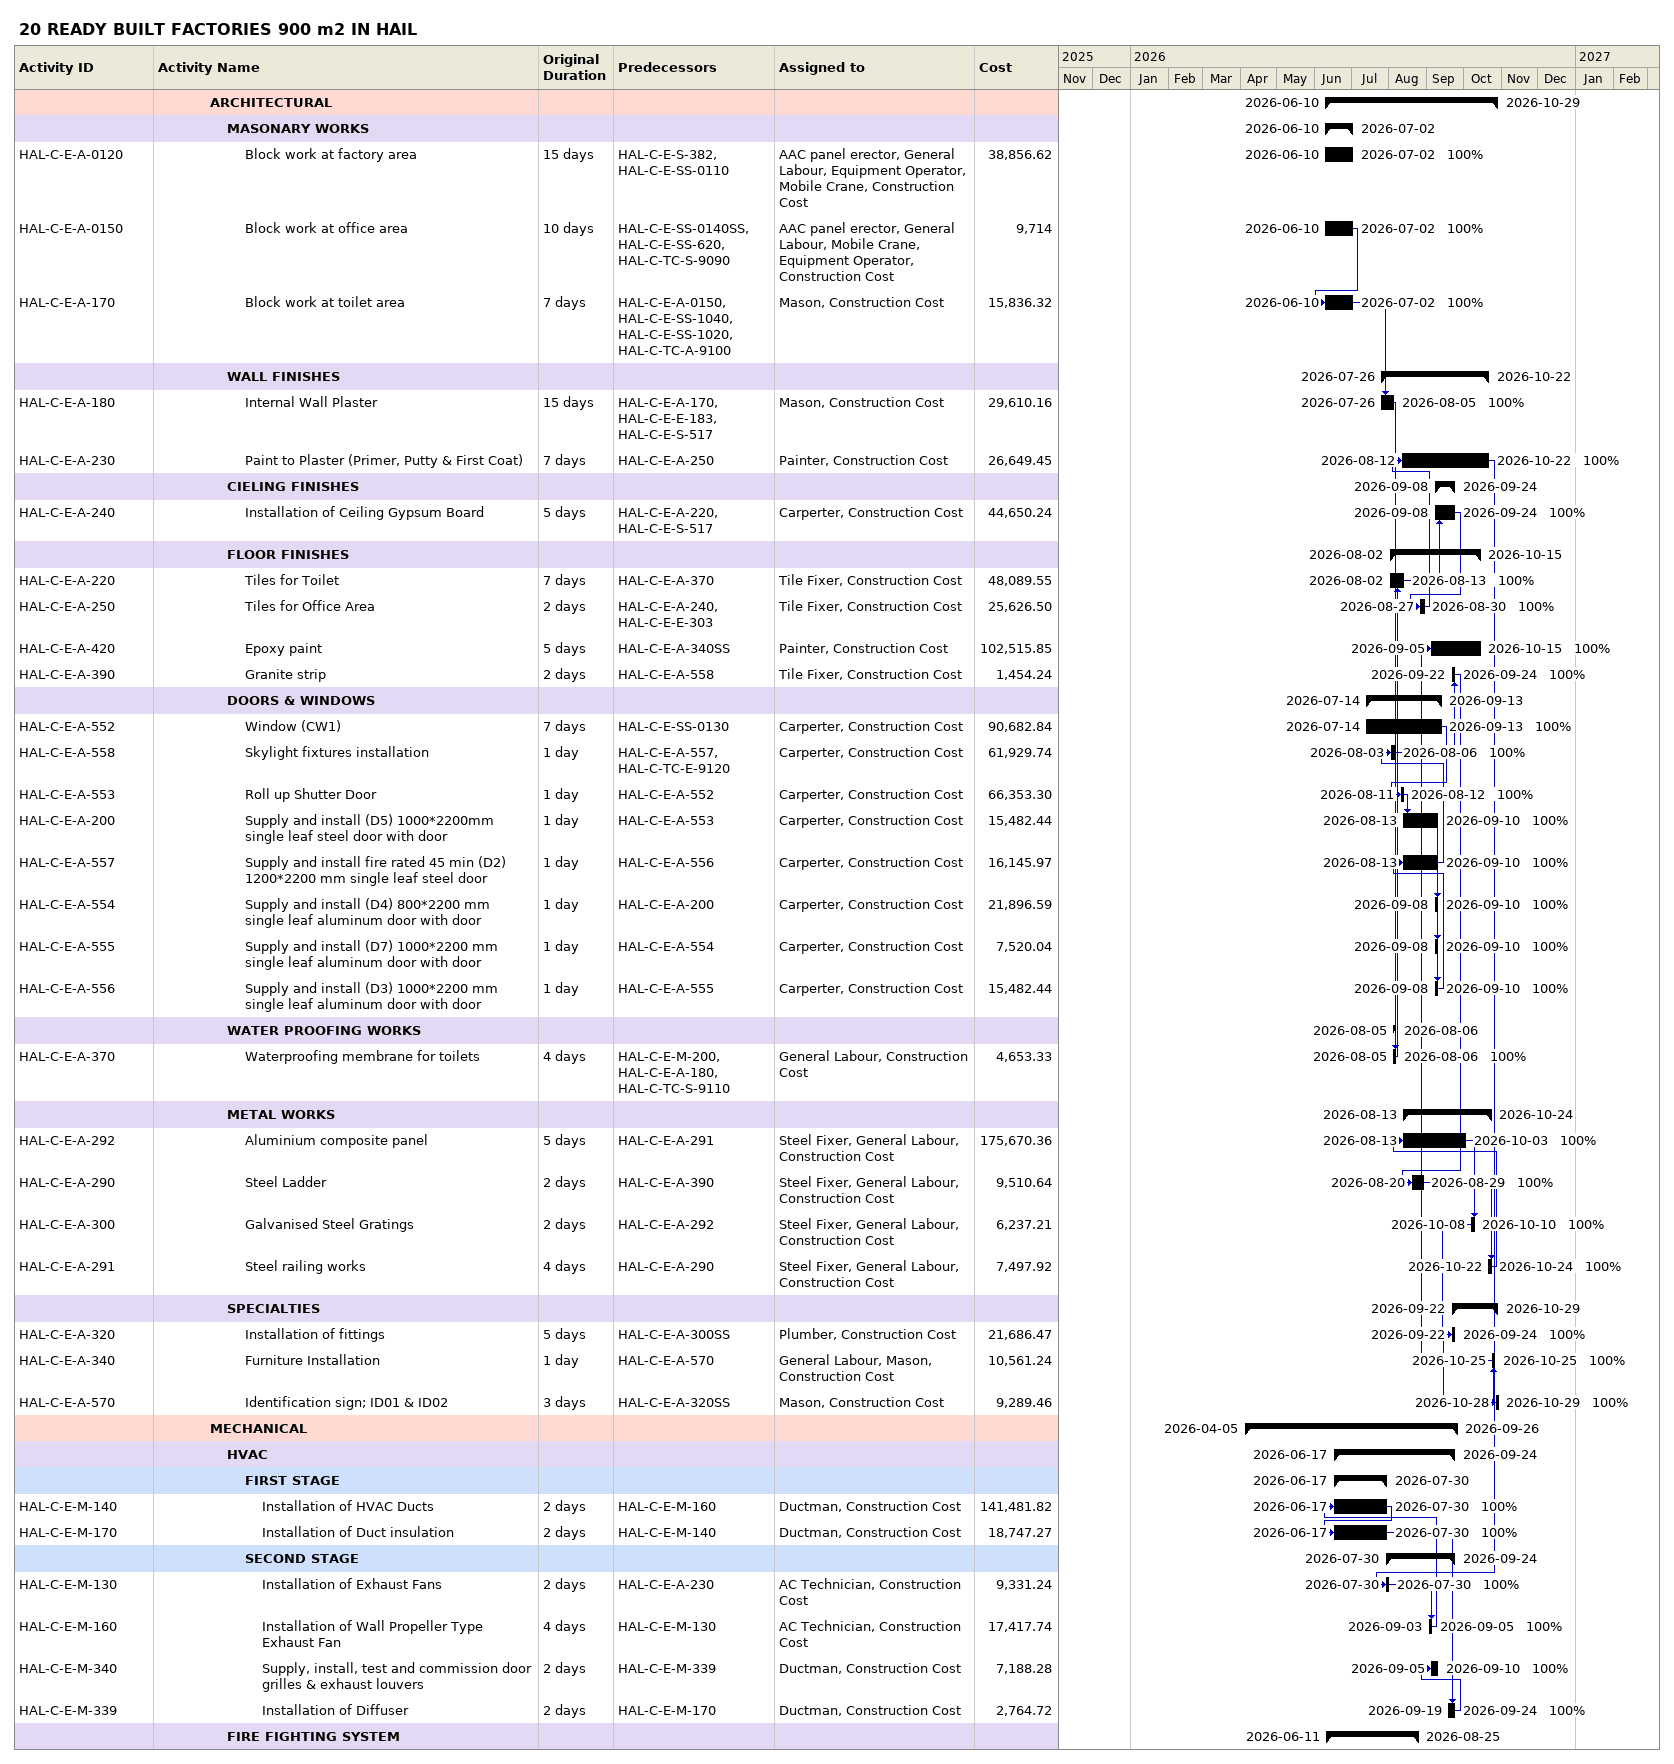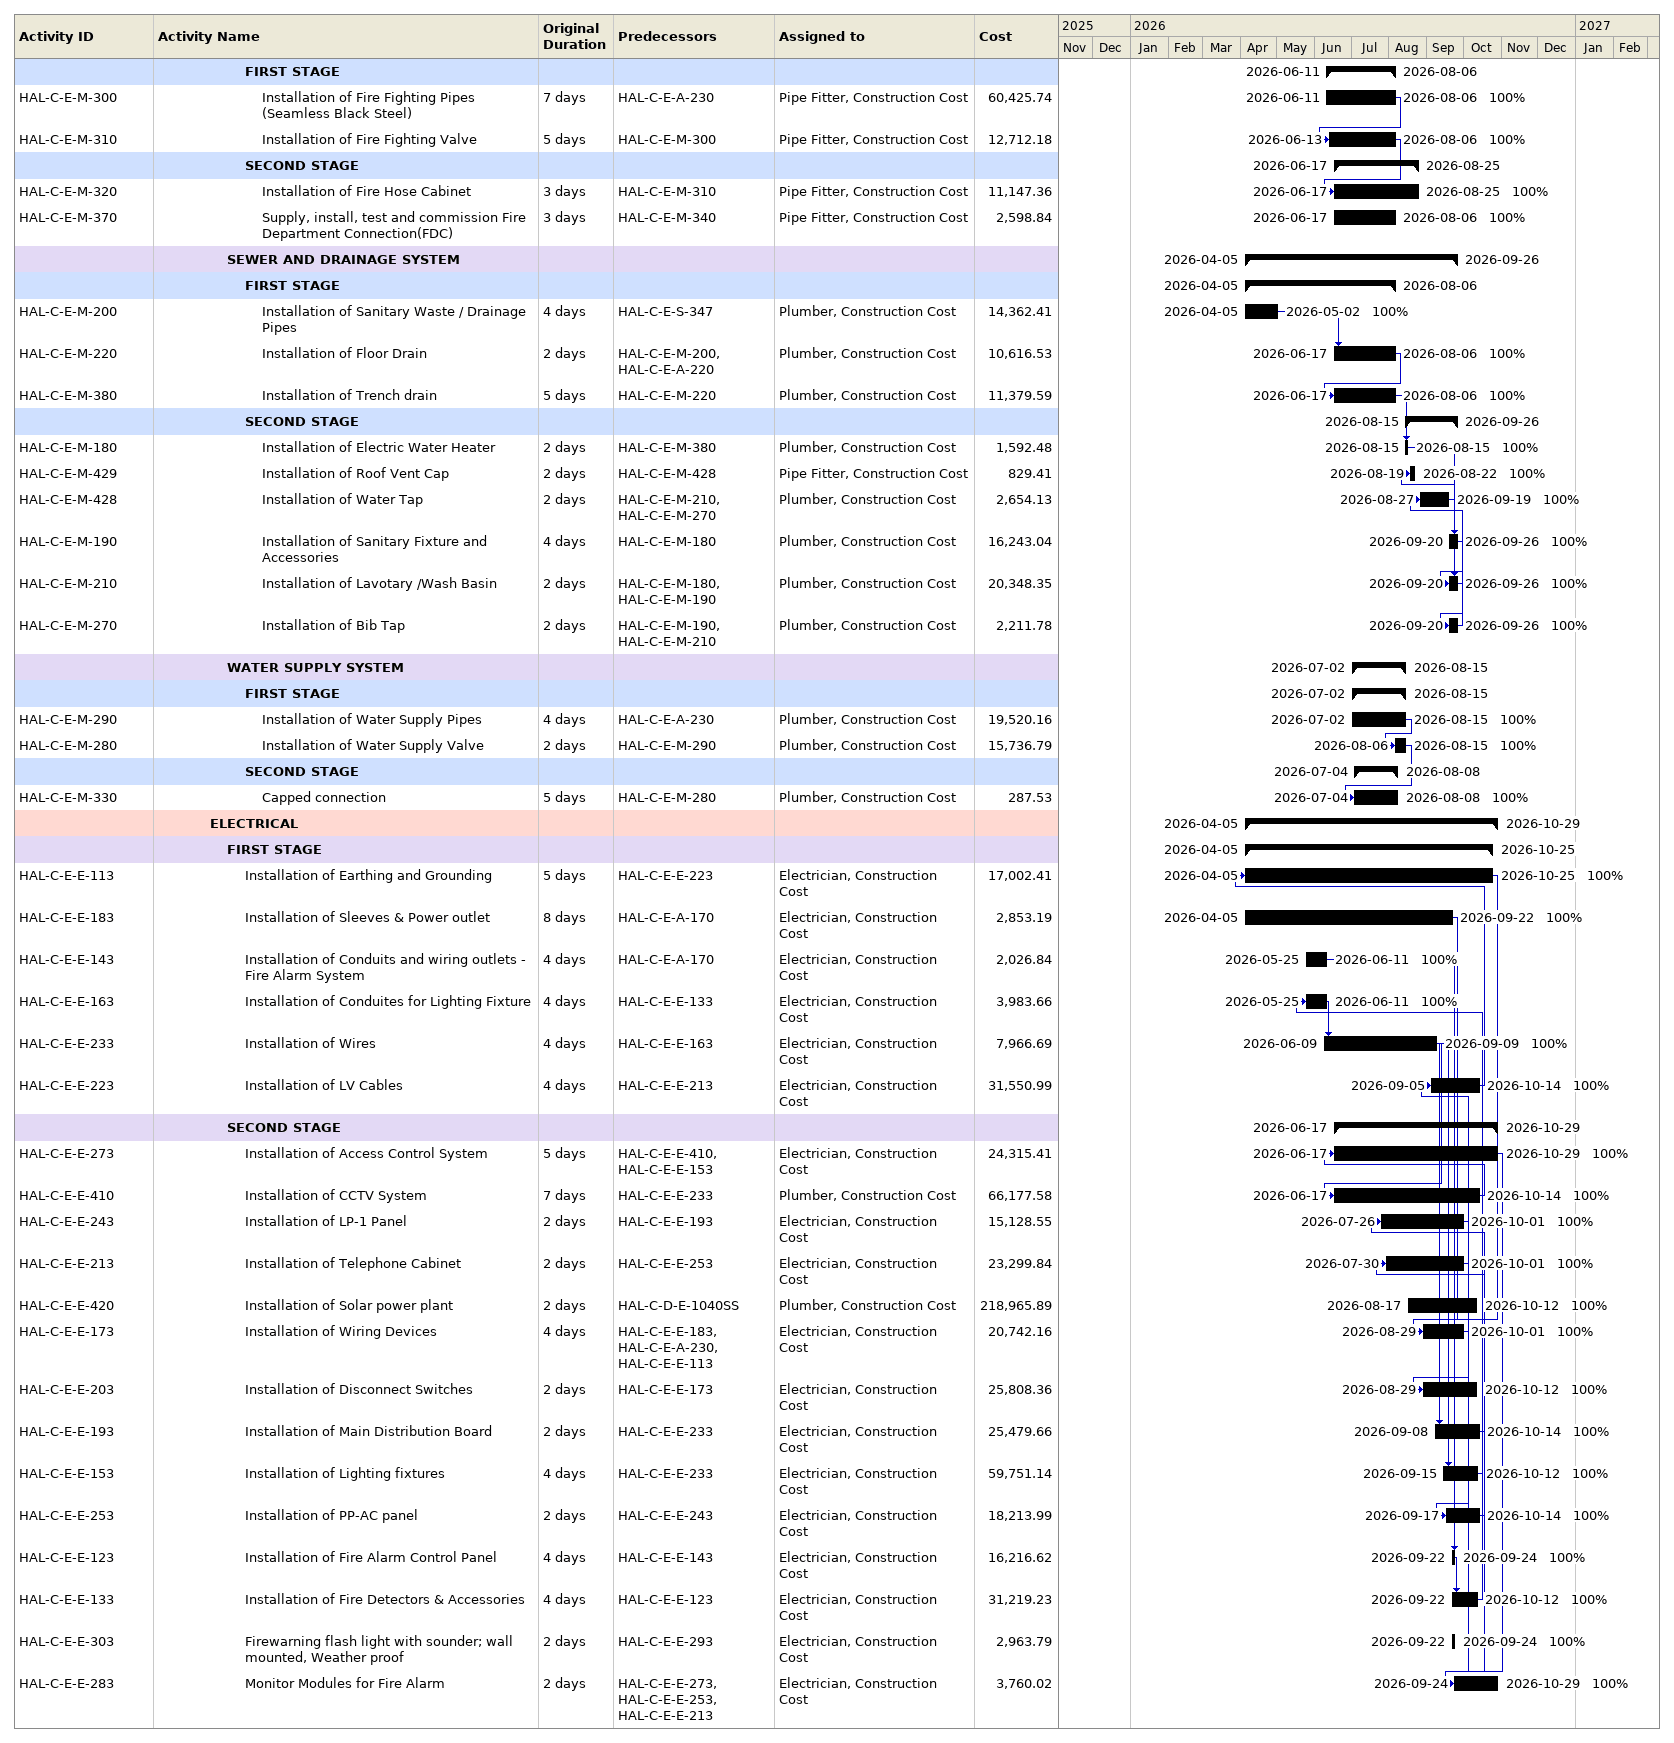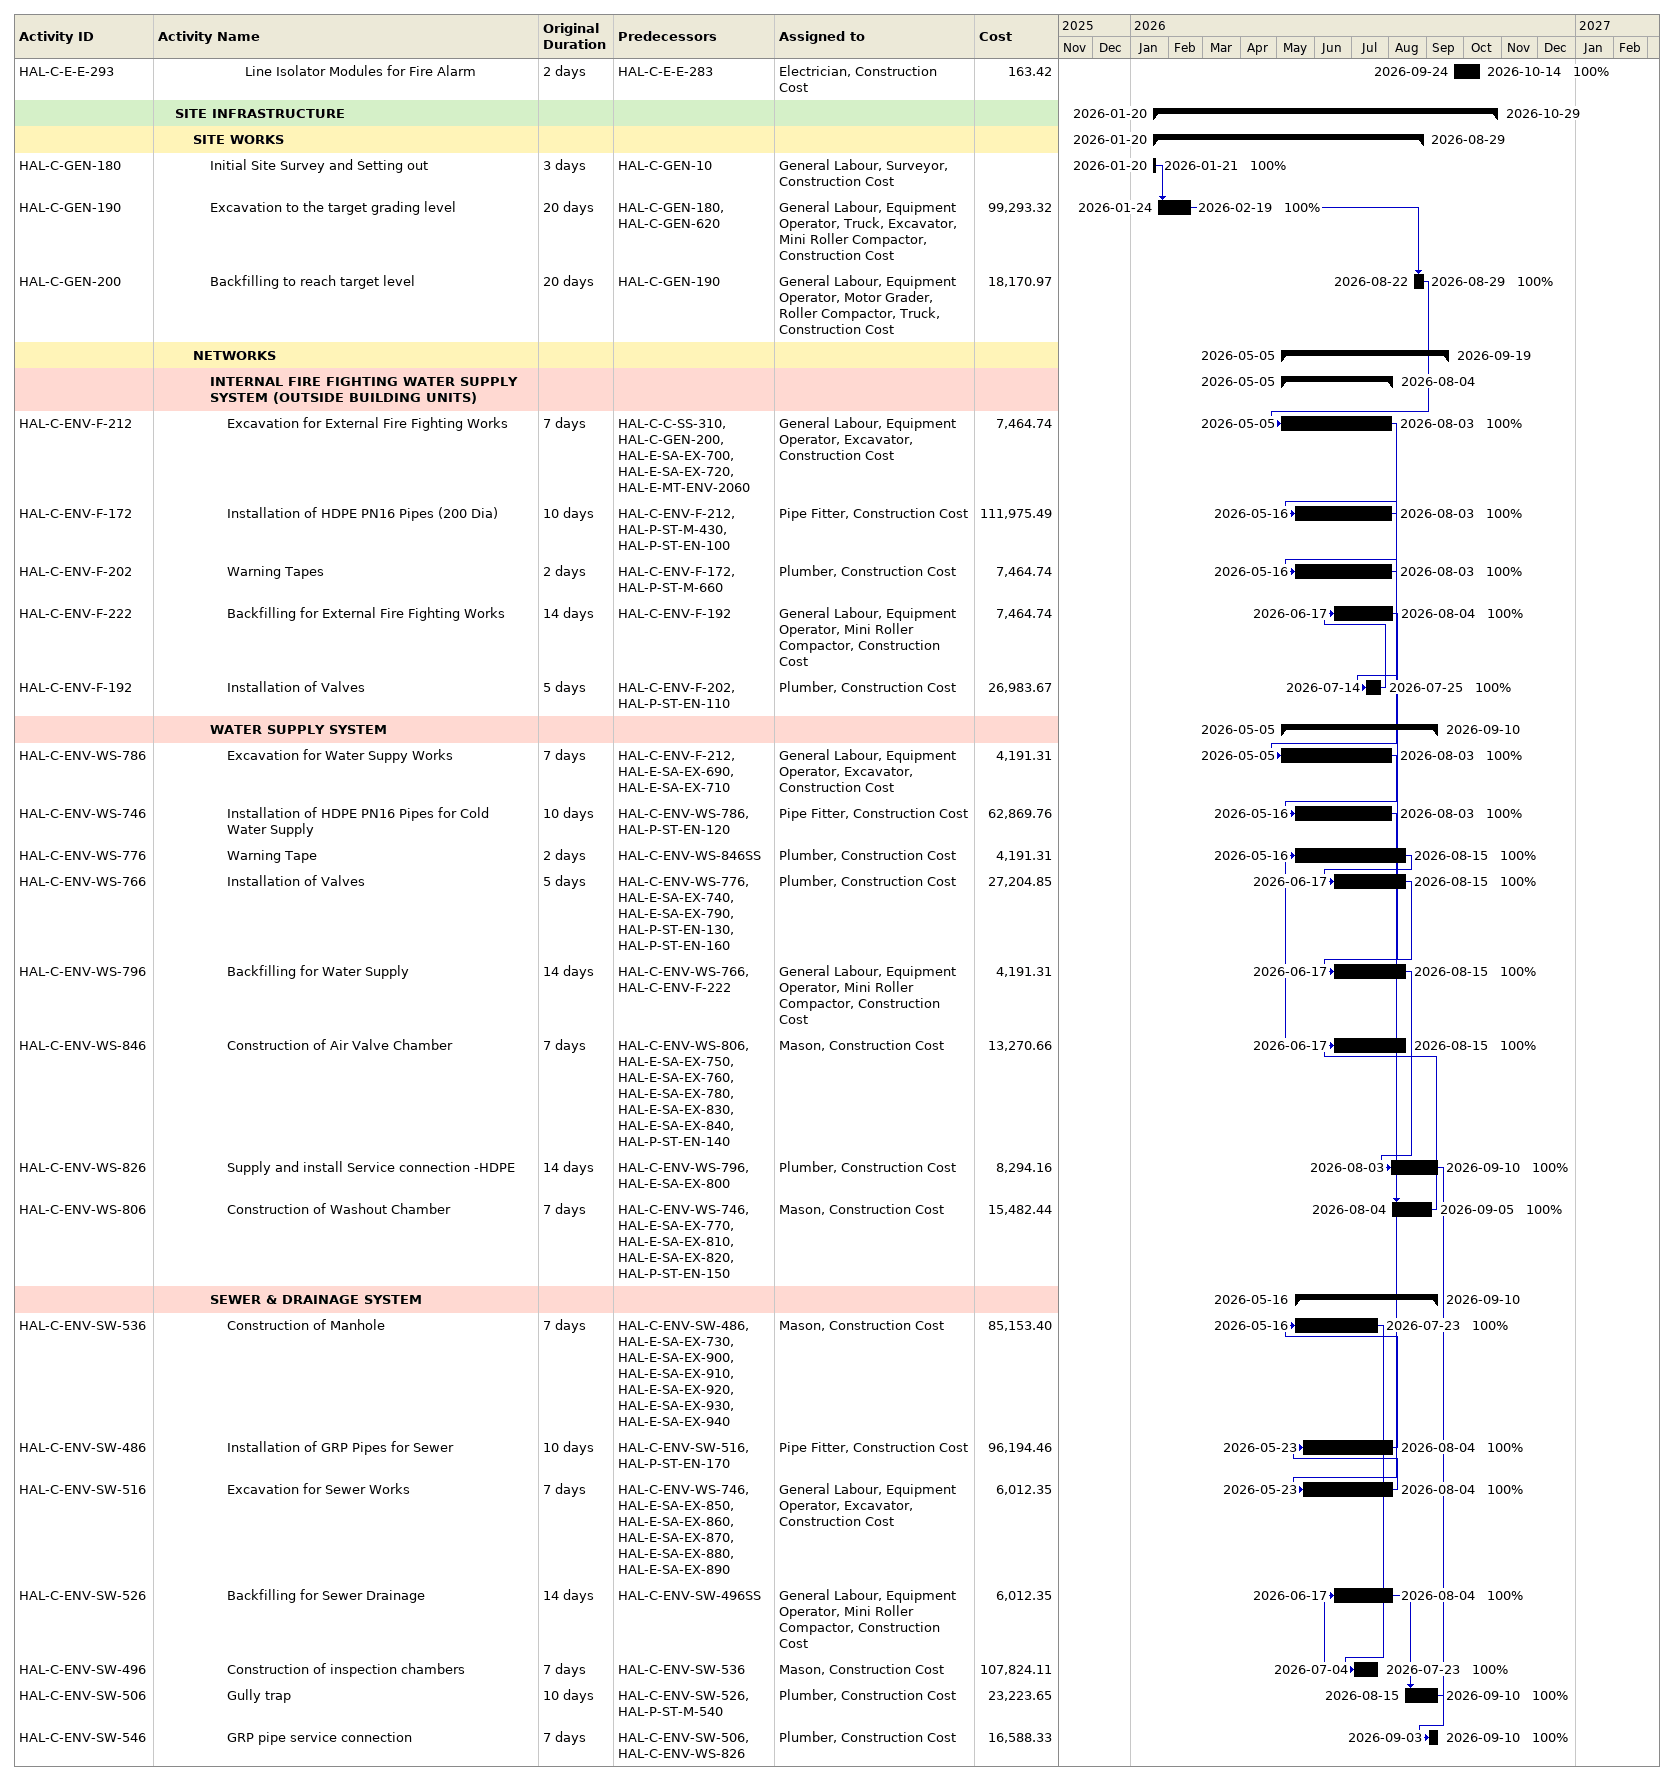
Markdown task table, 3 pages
20 READY BUILT FACTORIES 900 m2 IN HAIL

| ID | Level | Task | Original duration | Start | Finish | Predecessors | Resources | % complete | Cost |
|---|---|---|---|---|---|---|---|---|---|
|  | 4 | **ARCHITECTURAL** |  | 2026-06-10 | 2026-10-29 |  |  |  |  |
|  | 5 | **MASONARY WORKS** |  | 2026-06-10 | 2026-07-02 |  |  |  |  |
| HAL-C-E-A-0120 | 6 | Block work at factory area | 15d | 2026-06-10 | 2026-07-02 | HAL-C-E-S-382, HAL-C-E-SS-0110 | AAC panel erector, General Labour, Equipment Operator, Mobile Crane, Construction Cost | 100 | 38856.62 |
| HAL-C-E-A-0150 | 6 | Block work at office area | 10d | 2026-06-10 | 2026-07-02 | HAL-C-E-SS-0140SS, HAL-C-E-SS-620, HAL-C-TC-S-9090 | AAC panel erector, General Labour, Mobile Crane, Equipment Operator, Construction Cost | 100 | 9714 |
| HAL-C-E-A-170 | 6 | Block work at toilet area | 7d | 2026-06-10 | 2026-07-02 | HAL-C-E-A-0150, HAL-C-E-SS-1040, HAL-C-E-SS-1020, HAL-C-TC-A-9100 | Mason, Construction Cost | 100 | 15836.32 |
|  | 5 | **WALL FINISHES** |  | 2026-07-26 | 2026-10-22 |  |  |  |  |
| HAL-C-E-A-180 | 6 | Internal Wall Plaster | 15d | 2026-07-26 | 2026-08-05 | HAL-C-E-A-170, HAL-C-E-E-183, HAL-C-E-S-517 | Mason, Construction Cost | 100 | 29610.16 |
| HAL-C-E-A-230 | 6 | Paint to Plaster (Primer, Putty & First Coat) | 7d | 2026-08-12 | 2026-10-22 | HAL-C-E-A-250 | Painter, Construction Cost | 100 | 26649.45 |
|  | 5 | **CIELING FINISHES** |  | 2026-09-08 | 2026-09-24 |  |  |  |  |
| HAL-C-E-A-240 | 6 | Installation of Ceiling Gypsum Board | 5d | 2026-09-08 | 2026-09-24 | HAL-C-E-A-220, HAL-C-E-S-517 | Carperter, Construction Cost | 100 | 44650.24 |
|  | 5 | **FLOOR FINISHES** |  | 2026-08-02 | 2026-10-15 |  |  |  |  |
| HAL-C-E-A-220 | 6 | Tiles for Toilet | 7d | 2026-08-02 | 2026-08-13 | HAL-C-E-A-370 | Tile Fixer, Construction Cost | 100 | 48089.55 |
| HAL-C-E-A-250 | 6 | Tiles for Office Area | 2d | 2026-08-27 | 2026-08-30 | HAL-C-E-A-240, HAL-C-E-E-303 | Tile Fixer, Construction Cost | 100 | 25626.50 |
| HAL-C-E-A-420 | 6 | Epoxy paint | 5d | 2026-09-05 | 2026-10-15 | HAL-C-E-A-340SS | Painter, Construction Cost | 100 | 102515.85 |
| HAL-C-E-A-390 | 6 | Granite strip | 2d | 2026-09-22 | 2026-09-24 | HAL-C-E-A-558 | Tile Fixer, Construction Cost | 100 | 1454.24 |
|  | 5 | **DOORS & WINDOWS** |  | 2026-07-14 | 2026-09-13 |  |  |  |  |
| HAL-C-E-A-552 | 6 | Window (CW1) | 7d | 2026-07-14 | 2026-09-13 | HAL-C-E-SS-0130 | Carperter, Construction Cost | 100 | 90682.84 |
| HAL-C-E-A-558 | 6 | Skylight fixtures installation | 1d | 2026-08-03 | 2026-08-06 | HAL-C-E-A-557, HAL-C-TC-E-9120 | Carperter, Construction Cost | 100 | 61929.74 |
| HAL-C-E-A-553 | 6 | Roll up Shutter Door | 1d | 2026-08-11 | 2026-08-12 | HAL-C-E-A-552 | Carperter, Construction Cost | 100 | 66353.30 |
| HAL-C-E-A-200 | 6 | Supply and install (D5) 1000*2200mm single leaf steel door with door | 1d | 2026-08-13 | 2026-09-10 | HAL-C-E-A-553 | Carperter, Construction Cost | 100 | 15482.44 |
| HAL-C-E-A-557 | 6 | Supply and install fire rated 45 min (D2) 1200*2200 mm single leaf steel door | 1d | 2026-08-13 | 2026-09-10 | HAL-C-E-A-556 | Carperter, Construction Cost | 100 | 16145.97 |
| HAL-C-E-A-554 | 6 | Supply and install (D4) 800*2200 mm single leaf aluminum door with door | 1d | 2026-09-08 | 2026-09-10 | HAL-C-E-A-200 | Carperter, Construction Cost | 100 | 21896.59 |
| HAL-C-E-A-555 | 6 | Supply and install (D7) 1000*2200 mm single leaf aluminum door with door | 1d | 2026-09-08 | 2026-09-10 | HAL-C-E-A-554 | Carperter, Construction Cost | 100 | 7520.04 |
| HAL-C-E-A-556 | 6 | Supply and install (D3) 1000*2200 mm single leaf aluminum door with door | 1d | 2026-09-08 | 2026-09-10 | HAL-C-E-A-555 | Carperter, Construction Cost | 100 | 15482.44 |
|  | 5 | **WATER PROOFING WORKS** |  | 2026-08-05 | 2026-08-06 |  |  |  |  |
| HAL-C-E-A-370 | 6 | Waterproofing membrane for toilets | 4d | 2026-08-05 | 2026-08-06 | HAL-C-E-M-200, HAL-C-E-A-180, HAL-C-TC-S-9110 | General Labour, Construction Cost | 100 | 4653.33 |
|  | 5 | **METAL WORKS** |  | 2026-08-13 | 2026-10-24 |  |  |  |  |
| HAL-C-E-A-292 | 6 | Aluminium composite panel | 5d | 2026-08-13 | 2026-10-03 | HAL-C-E-A-291 | Steel Fixer, General Labour, Construction Cost | 100 | 175670.36 |
| HAL-C-E-A-290 | 6 | Steel Ladder | 2d | 2026-08-20 | 2026-08-29 | HAL-C-E-A-390 | Steel Fixer, General Labour, Construction Cost | 100 | 9510.64 |
| HAL-C-E-A-300 | 6 | Galvanised Steel Gratings | 2d | 2026-10-08 | 2026-10-10 | HAL-C-E-A-292 | Steel Fixer, General Labour, Construction Cost | 100 | 6237.21 |
| HAL-C-E-A-291 | 6 | Steel railing works | 4d | 2026-10-22 | 2026-10-24 | HAL-C-E-A-290 | Steel Fixer, General Labour, Construction Cost | 100 | 7497.92 |
|  | 5 | **SPECIALTIES** |  | 2026-09-22 | 2026-10-29 |  |  |  |  |
| HAL-C-E-A-320 | 6 | Installation of fittings | 5d | 2026-09-22 | 2026-09-24 | HAL-C-E-A-300SS | Plumber, Construction Cost | 100 | 21686.47 |
| HAL-C-E-A-340 | 6 | Furniture Installation | 1d | 2026-10-25 | 2026-10-25 | HAL-C-E-A-570 | General Labour, Mason, Construction Cost | 100 | 10561.24 |
| HAL-C-E-A-570 | 6 | Identification sign; ID01 & ID02 | 3d | 2026-10-28 | 2026-10-29 | HAL-C-E-A-320SS | Mason, Construction Cost | 100 | 9289.46 |
|  | 4 | **MECHANICAL** |  | 2026-04-05 | 2026-09-26 |  |  |  |  |
|  | 5 | **HVAC** |  | 2026-06-17 | 2026-09-24 |  |  |  |  |
|  | 6 | **FIRST STAGE** |  | 2026-06-17 | 2026-07-30 |  |  |  |  |
| HAL-C-E-M-140 | 7 | Installation of HVAC Ducts | 2d | 2026-06-17 | 2026-07-30 | HAL-C-E-M-160 | Ductman, Construction Cost | 100 | 141481.82 |
| HAL-C-E-M-170 | 7 | Installation of Duct insulation | 2d | 2026-06-17 | 2026-07-30 | HAL-C-E-M-140 | Ductman, Construction Cost | 100 | 18747.27 |
|  | 6 | **SECOND STAGE** |  | 2026-07-30 | 2026-09-24 |  |  |  |  |
| HAL-C-E-M-130 | 7 | Installation of Exhaust Fans | 2d | 2026-07-30 | 2026-07-30 | HAL-C-E-A-230 | AC Technician, Construction Cost | 100 | 9331.24 |
| HAL-C-E-M-160 | 7 | Installation of Wall Propeller Type Exhaust Fan | 4d | 2026-09-03 | 2026-09-05 | HAL-C-E-M-130 | AC Technician, Construction Cost | 100 | 17417.74 |
| HAL-C-E-M-340 | 7 | Supply, install, test and commission door grilles & exhaust louvers | 2d | 2026-09-05 | 2026-09-10 | HAL-C-E-M-339 | Ductman, Construction Cost | 100 | 7188.28 |
| HAL-C-E-M-339 | 7 | Installation of Diffuser | 2d | 2026-09-19 | 2026-09-24 | HAL-C-E-M-170 | Ductman, Construction Cost | 100 | 2764.72 |
|  | 5 | **FIRE FIGHTING SYSTEM** |  | 2026-06-11 | 2026-08-25 |  |  |  |  |
|  | 6 | **FIRST STAGE** |  | 2026-06-11 | 2026-08-06 |  |  |  |  |
| HAL-C-E-M-300 | 7 | Installation of Fire Fighting Pipes (Seamless Black Steel) | 7d | 2026-06-11 | 2026-08-06 | HAL-C-E-A-230 | Pipe Fitter, Construction Cost | 100 | 60425.74 |
| HAL-C-E-M-310 | 7 | Installation of Fire Fighting Valve | 5d | 2026-06-13 | 2026-08-06 | HAL-C-E-M-300 | Pipe Fitter, Construction Cost | 100 | 12712.18 |
|  | 6 | **SECOND STAGE** |  | 2026-06-17 | 2026-08-25 |  |  |  |  |
| HAL-C-E-M-320 | 7 | Installation of Fire Hose Cabinet | 3d | 2026-06-17 | 2026-08-25 | HAL-C-E-M-310 | Pipe Fitter, Construction Cost | 100 | 11147.36 |
| HAL-C-E-M-370 | 7 | Supply, install, test and commission Fire Department Connection(FDC) | 3d | 2026-06-17 | 2026-08-06 | HAL-C-E-M-340 | Pipe Fitter, Construction Cost | 100 | 2598.84 |
|  | 5 | **SEWER AND DRAINAGE SYSTEM** |  | 2026-04-05 | 2026-09-26 |  |  |  |  |
|  | 6 | **FIRST STAGE** |  | 2026-04-05 | 2026-08-06 |  |  |  |  |
| HAL-C-E-M-200 | 7 | Installation of Sanitary Waste / Drainage Pipes | 4d | 2026-04-05 | 2026-05-02 | HAL-C-E-S-347 | Plumber, Construction Cost | 100 | 14362.41 |
| HAL-C-E-M-220 | 7 | Installation of Floor Drain | 2d | 2026-06-17 | 2026-08-06 | HAL-C-E-M-200, HAL-C-E-A-220 | Plumber, Construction Cost | 100 | 10616.53 |
| HAL-C-E-M-380 | 7 | Installation of Trench drain | 5d | 2026-06-17 | 2026-08-06 | HAL-C-E-M-220 | Plumber, Construction Cost | 100 | 11379.59 |
|  | 6 | **SECOND STAGE** |  | 2026-08-15 | 2026-09-26 |  |  |  |  |
| HAL-C-E-M-180 | 7 | Installation of Electric Water Heater | 2d | 2026-08-15 | 2026-08-15 | HAL-C-E-M-380 | Plumber, Construction Cost | 100 | 1592.48 |
| HAL-C-E-M-429 | 7 | Installation of Roof Vent Cap | 2d | 2026-08-19 | 2026-08-22 | HAL-C-E-M-428 | Pipe Fitter, Construction Cost | 100 | 829.41 |
| HAL-C-E-M-428 | 7 | Installation of Water Tap | 2d | 2026-08-27 | 2026-09-19 | HAL-C-E-M-210, HAL-C-E-M-270 | Plumber, Construction Cost | 100 | 2654.13 |
| HAL-C-E-M-190 | 7 | Installation of Sanitary Fixture and Accessories | 4d | 2026-09-20 | 2026-09-26 | HAL-C-E-M-180 | Plumber, Construction Cost | 100 | 16243.04 |
| HAL-C-E-M-210 | 7 | Installation of Lavotary /Wash Basin | 2d | 2026-09-20 | 2026-09-26 | HAL-C-E-M-180, HAL-C-E-M-190 | Plumber, Construction Cost | 100 | 20348.35 |
| HAL-C-E-M-270 | 7 | Installation of Bib Tap | 2d | 2026-09-20 | 2026-09-26 | HAL-C-E-M-190, HAL-C-E-M-210 | Plumber, Construction Cost | 100 | 2211.78 |
|  | 5 | **WATER SUPPLY SYSTEM** |  | 2026-07-02 | 2026-08-15 |  |  |  |  |
|  | 6 | **FIRST STAGE** |  | 2026-07-02 | 2026-08-15 |  |  |  |  |
| HAL-C-E-M-290 | 7 | Installation of Water Supply Pipes | 4d | 2026-07-02 | 2026-08-15 | HAL-C-E-A-230 | Plumber, Construction Cost | 100 | 19520.16 |
| HAL-C-E-M-280 | 7 | Installation of Water Supply Valve | 2d | 2026-08-06 | 2026-08-15 | HAL-C-E-M-290 | Plumber, Construction Cost | 100 | 15736.79 |
|  | 6 | **SECOND STAGE** |  | 2026-07-04 | 2026-08-08 |  |  |  |  |
| HAL-C-E-M-330 | 7 | Capped connection | 5d | 2026-07-04 | 2026-08-08 | HAL-C-E-M-280 | Plumber, Construction Cost | 100 | 287.53 |
|  | 4 | **ELECTRICAL** |  | 2026-04-05 | 2026-10-29 |  |  |  |  |
|  | 5 | **FIRST STAGE** |  | 2026-04-05 | 2026-10-25 |  |  |  |  |
| HAL-C-E-E-113 | 6 | Installation of Earthing and Grounding | 5d | 2026-04-05 | 2026-10-25 | HAL-C-E-E-223 | Electrician, Construction Cost | 100 | 17002.41 |
| HAL-C-E-E-183 | 6 | Installation of Sleeves & Power outlet | 8d | 2026-04-05 | 2026-09-22 | HAL-C-E-A-170 | Electrician, Construction Cost | 100 | 2853.19 |
| HAL-C-E-E-143 | 6 | Installation of Conduits and wiring outlets - Fire Alarm System | 4d | 2026-05-25 | 2026-06-11 | HAL-C-E-A-170 | Electrician, Construction Cost | 100 | 2026.84 |
| HAL-C-E-E-163 | 6 | Installation of Conduites for Lighting Fixture | 4d | 2026-05-25 | 2026-06-11 | HAL-C-E-E-133 | Electrician, Construction Cost | 100 | 3983.66 |
| HAL-C-E-E-233 | 6 | Installation of Wires | 4d | 2026-06-09 | 2026-09-09 | HAL-C-E-E-163 | Electrician, Construction Cost | 100 | 7966.69 |
| HAL-C-E-E-223 | 6 | Installation of LV Cables | 4d | 2026-09-05 | 2026-10-14 | HAL-C-E-E-213 | Electrician, Construction Cost | 100 | 31550.99 |
|  | 5 | **SECOND STAGE** |  | 2026-06-17 | 2026-10-29 |  |  |  |  |
| HAL-C-E-E-273 | 6 | Installation of Access Control System | 5d | 2026-06-17 | 2026-10-29 | HAL-C-E-E-410, HAL-C-E-E-153 | Electrician, Construction Cost | 100 | 24315.41 |
| HAL-C-E-E-410 | 6 | Installation of CCTV System | 7d | 2026-06-17 | 2026-10-14 | HAL-C-E-E-233 | Plumber, Construction Cost | 100 | 66177.58 |
| HAL-C-E-E-243 | 6 | Installation of LP-1 Panel | 2d | 2026-07-26 | 2026-10-01 | HAL-C-E-E-193 | Electrician, Construction Cost | 100 | 15128.55 |
| HAL-C-E-E-213 | 6 | Installation of Telephone Cabinet | 2d | 2026-07-30 | 2026-10-01 | HAL-C-E-E-253 | Electrician, Construction Cost | 100 | 23299.84 |
| HAL-C-E-E-420 | 6 | Installation of Solar power plant | 2d | 2026-08-17 | 2026-10-12 | HAL-C-D-E-1040SS | Plumber, Construction Cost | 100 | 218965.89 |
| HAL-C-E-E-173 | 6 | Installation of Wiring Devices | 4d | 2026-08-29 | 2026-10-01 | HAL-C-E-E-183, HAL-C-E-A-230, HAL-C-E-E-113 | Electrician, Construction Cost | 100 | 20742.16 |
| HAL-C-E-E-203 | 6 | Installation of Disconnect Switches | 2d | 2026-08-29 | 2026-10-12 | HAL-C-E-E-173 | Electrician, Construction Cost | 100 | 25808.36 |
| HAL-C-E-E-193 | 6 | Installation of Main Distribution Board | 2d | 2026-09-08 | 2026-10-14 | HAL-C-E-E-233 | Electrician, Construction Cost | 100 | 25479.66 |
| HAL-C-E-E-153 | 6 | Installation of Lighting fixtures | 4d | 2026-09-15 | 2026-10-12 | HAL-C-E-E-233 | Electrician, Construction Cost | 100 | 59751.14 |
| HAL-C-E-E-253 | 6 | Installation of PP-AC panel | 2d | 2026-09-17 | 2026-10-14 | HAL-C-E-E-243 | Electrician, Construction Cost | 100 | 18213.99 |
| HAL-C-E-E-123 | 6 | Installation of Fire Alarm Control Panel | 4d | 2026-09-22 | 2026-09-24 | HAL-C-E-E-143 | Electrician, Construction Cost | 100 | 16216.62 |
| HAL-C-E-E-133 | 6 | Installation of Fire Detectors & Accessories | 4d | 2026-09-22 | 2026-10-12 | HAL-C-E-E-123 | Electrician, Construction Cost | 100 | 31219.23 |
| HAL-C-E-E-303 | 6 | Firewarning flash light with sounder; wall mounted, Weather proof | 2d | 2026-09-22 | 2026-09-24 | HAL-C-E-E-293 | Electrician, Construction Cost | 100 | 2963.79 |
| HAL-C-E-E-283 | 6 | Monitor Modules for Fire Alarm | 2d | 2026-09-24 | 2026-10-29 | HAL-C-E-E-273, HAL-C-E-E-253, HAL-C-E-E-213 | Electrician, Construction Cost | 100 | 3760.02 |
| HAL-C-E-E-293 | 6 | Line Isolator Modules for Fire Alarm | 2d | 2026-09-24 | 2026-10-14 | HAL-C-E-E-283 | Electrician, Construction Cost | 100 | 163.42 |
|  | 2 | **SITE INFRASTRUCTURE** |  | 2026-01-20 | 2026-10-29 |  |  |  |  |
|  | 3 | **SITE WORKS** |  | 2026-01-20 | 2026-08-29 |  |  |  |  |
| HAL-C-GEN-180 | 4 | Initial Site Survey and Setting out | 3d | 2026-01-20 | 2026-01-21 | HAL-C-GEN-10 | General Labour, Surveyor, Construction Cost | 100 |  |
| HAL-C-GEN-190 | 4 | Excavation to the target grading level | 20d | 2026-01-24 | 2026-02-19 | HAL-C-GEN-180, HAL-C-GEN-620 | General Labour, Equipment Operator, Truck, Excavator, Mini Roller Compactor, Construction Cost | 100 | 99293.32 |
| HAL-C-GEN-200 | 4 | Backfilling to reach target level | 20d | 2026-08-22 | 2026-08-29 | HAL-C-GEN-190 | General Labour, Equipment Operator, Motor Grader, Roller Compactor, Truck, Construction Cost | 100 | 18170.97 |
|  | 3 | **NETWORKS** |  | 2026-05-05 | 2026-09-19 |  |  |  |  |
|  | 4 | **INTERNAL FIRE FIGHTING WATER SUPPLY SYSTEM (OUTSIDE BUILDING UNITS)** |  | 2026-05-05 | 2026-08-04 |  |  |  |  |
| HAL-C-ENV-F-212 | 5 | Excavation for External Fire Fighting Works | 7d | 2026-05-05 | 2026-08-03 | HAL-C-C-SS-310, HAL-C-GEN-200, HAL-E-SA-EX-700, HAL-E-SA-EX-720, HAL-E-MT-ENV-2060 | General Labour, Equipment Operator, Excavator, Construction Cost | 100 | 7464.74 |
| HAL-C-ENV-F-172 | 5 | Installation of HDPE PN16 Pipes (200 Dia) | 10d | 2026-05-16 | 2026-08-03 | HAL-C-ENV-F-212, HAL-P-ST-M-430, HAL-P-ST-EN-100 | Pipe Fitter, Construction Cost | 100 | 111975.49 |
| HAL-C-ENV-F-202 | 5 | Warning Tapes | 2d | 2026-05-16 | 2026-08-03 | HAL-C-ENV-F-172, HAL-P-ST-M-660 | Plumber, Construction Cost | 100 | 7464.74 |
| HAL-C-ENV-F-222 | 5 | Backfilling for External Fire Fighting Works | 14d | 2026-06-17 | 2026-08-04 | HAL-C-ENV-F-192 | General Labour, Equipment Operator, Mini Roller Compactor, Construction Cost | 100 | 7464.74 |
| HAL-C-ENV-F-192 | 5 | Installation of Valves | 5d | 2026-07-14 | 2026-07-25 | HAL-C-ENV-F-202, HAL-P-ST-EN-110 | Plumber, Construction Cost | 100 | 26983.67 |
|  | 4 | **WATER SUPPLY SYSTEM** |  | 2026-05-05 | 2026-09-10 |  |  |  |  |
| HAL-C-ENV-WS-786 | 5 | Excavation for Water Suppy Works | 7d | 2026-05-05 | 2026-08-03 | HAL-C-ENV-F-212, HAL-E-SA-EX-690, HAL-E-SA-EX-710 | General Labour, Equipment Operator, Excavator, Construction Cost | 100 | 4191.31 |
| HAL-C-ENV-WS-746 | 5 | Installation of HDPE PN16 Pipes for Cold Water Supply | 10d | 2026-05-16 | 2026-08-03 | HAL-C-ENV-WS-786, HAL-P-ST-EN-120 | Pipe Fitter, Construction Cost | 100 | 62869.76 |
| HAL-C-ENV-WS-776 | 5 | Warning Tape | 2d | 2026-05-16 | 2026-08-15 | HAL-C-ENV-WS-846SS | Plumber, Construction Cost | 100 | 4191.31 |
| HAL-C-ENV-WS-766 | 5 | Installation of Valves | 5d | 2026-06-17 | 2026-08-15 | HAL-C-ENV-WS-776, HAL-E-SA-EX-740, HAL-E-SA-EX-790, HAL-P-ST-EN-130, HAL-P-ST-EN-160 | Plumber, Construction Cost | 100 | 27204.85 |
| HAL-C-ENV-WS-796 | 5 | Backfilling for Water Supply | 14d | 2026-06-17 | 2026-08-15 | HAL-C-ENV-WS-766, HAL-C-ENV-F-222 | General Labour, Equipment Operator, Mini Roller Compactor, Construction Cost | 100 | 4191.31 |
| HAL-C-ENV-WS-846 | 5 | Construction of Air Valve Chamber | 7d | 2026-06-17 | 2026-08-15 | HAL-C-ENV-WS-806, HAL-E-SA-EX-750, HAL-E-SA-EX-760, HAL-E-SA-EX-780, HAL-E-SA-EX-830, HAL-E-SA-EX-840, HAL-P-ST-EN-140 | Mason, Construction Cost | 100 | 13270.66 |
| HAL-C-ENV-WS-826 | 5 | Supply and install Service connection -HDPE | 14d | 2026-08-03 | 2026-09-10 | HAL-C-ENV-WS-796, HAL-E-SA-EX-800 | Plumber, Construction Cost | 100 | 8294.16 |
| HAL-C-ENV-WS-806 | 5 | Construction of Washout Chamber | 7d | 2026-08-04 | 2026-09-05 | HAL-C-ENV-WS-746, HAL-E-SA-EX-770, HAL-E-SA-EX-810, HAL-E-SA-EX-820, HAL-P-ST-EN-150 | Mason, Construction Cost | 100 | 15482.44 |
|  | 4 | **SEWER & DRAINAGE SYSTEM** |  | 2026-05-16 | 2026-09-10 |  |  |  |  |
| HAL-C-ENV-SW-536 | 5 | Construction of Manhole | 7d | 2026-05-16 | 2026-07-23 | HAL-C-ENV-SW-486, HAL-E-SA-EX-730, HAL-E-SA-EX-900, HAL-E-SA-EX-910, HAL-E-SA-EX-920, HAL-E-SA-EX-930, HAL-E-SA-EX-940 | Mason, Construction Cost | 100 | 85153.40 |
| HAL-C-ENV-SW-486 | 5 | Installation of GRP Pipes for Sewer | 10d | 2026-05-23 | 2026-08-04 | HAL-C-ENV-SW-516, HAL-P-ST-EN-170 | Pipe Fitter, Construction Cost | 100 | 96194.46 |
| HAL-C-ENV-SW-516 | 5 | Excavation for Sewer Works | 7d | 2026-05-23 | 2026-08-04 | HAL-C-ENV-WS-746, HAL-E-SA-EX-850, HAL-E-SA-EX-860, HAL-E-SA-EX-870, HAL-E-SA-EX-880, HAL-E-SA-EX-890 | General Labour, Equipment Operator, Excavator, Construction Cost | 100 | 6012.35 |
| HAL-C-ENV-SW-526 | 5 | Backfilling for Sewer Drainage | 14d | 2026-06-17 | 2026-08-04 | HAL-C-ENV-SW-496SS | General Labour, Equipment Operator, Mini Roller Compactor, Construction Cost | 100 | 6012.35 |
| HAL-C-ENV-SW-496 | 5 | Construction of inspection chambers | 7d | 2026-07-04 | 2026-07-23 | HAL-C-ENV-SW-536 | Mason, Construction Cost | 100 | 107824.11 |
| HAL-C-ENV-SW-506 | 5 | Gully trap | 10d | 2026-08-15 | 2026-09-10 | HAL-C-ENV-SW-526, HAL-P-ST-M-540 | Plumber, Construction Cost | 100 | 23223.65 |
| HAL-C-ENV-SW-546 | 5 | GRP pipe service connection | 7d | 2026-09-03 | 2026-09-10 | HAL-C-ENV-SW-506, HAL-C-ENV-WS-826 | Plumber, Construction Cost | 100 | 16588.33 |
